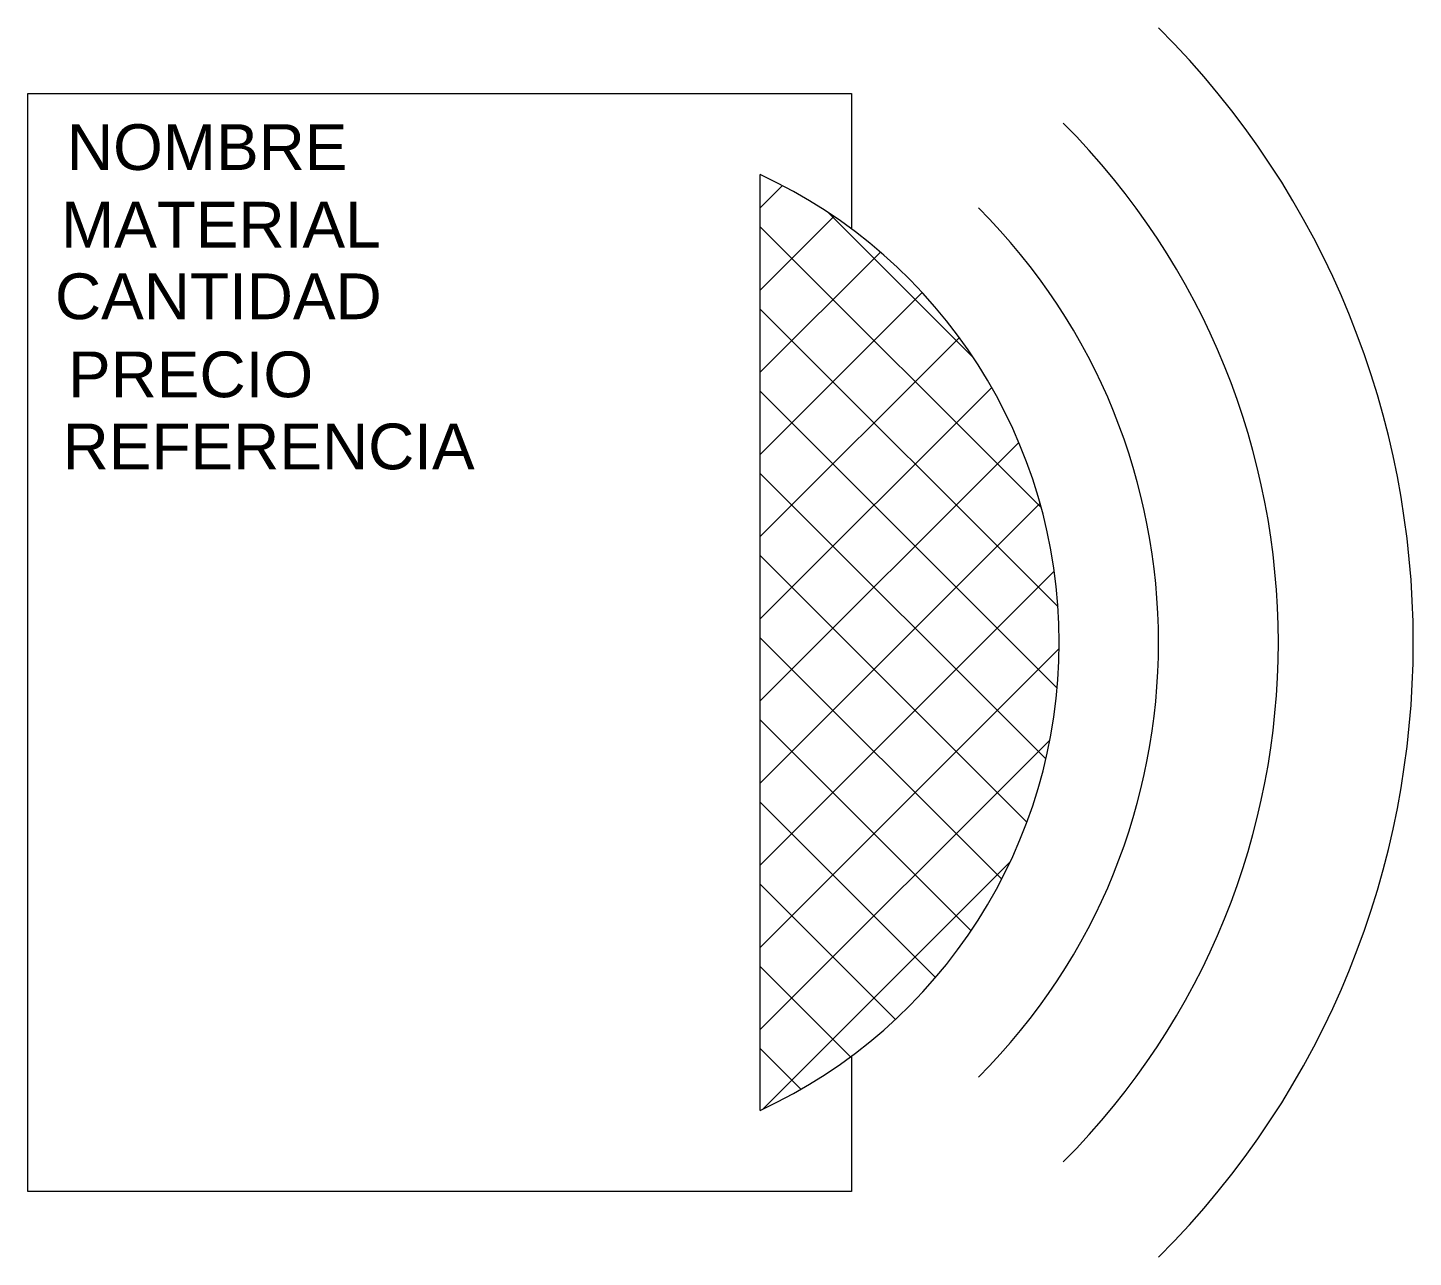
# Model space of a CAD drawing. Header units: centimetres. Extents: x 36.9 to 112.6, y 51.4 to 118.6.
import ezdxf

# ---------------------------------------------------------------- set-up
doc = ezdxf.new("R2010")
doc.units = ezdxf.units.CM
doc.styles.get("Standard").update_dxf_attribs({"font": 'arial.ttf'})

msp = doc.modelspace()

# ---------------------------------------------------------------- linework, layer by layer
for p, q in [((36.9, 114.997), (81.9, 114.997)), ((36.9, 54.997), (36.9, 114.997)), ((81.9, 114.997), (81.9, 107.594)), ((76.9, 110.568), (76.9, 59.426)), ((81.9, 62.401), (81.9, 54.997)), ((81.9, 54.997), (36.9, 54.997))]:
    msp.add_line(p, q)
at = {"linetype": 'Continuous'}
for p, q in [((76.9, 108.731), (78.131, 109.962)), ((76.9, 104.241), (80.938, 108.279)), ((88.568, 100.545), (80.622, 108.492)), ((92.27, 92.354), (76.9, 107.723)), ((76.9, 99.751), (83.478, 106.329)), ((76.9, 95.261), (85.761, 104.122)), ((93.179, 86.954), (76.9, 103.233)), ((76.9, 90.771), (87.791, 101.661)), ((76.9, 86.281), (89.557, 98.937)), ((93.137, 82.507), (76.9, 98.743)), ((76.9, 81.791), (91.039, 95.93)), ((92.519, 78.634), (76.9, 94.253)), ((76.9, 77.301), (92.201, 92.602)), ((91.482, 75.181), (76.9, 89.763)), ((76.9, 72.81), (92.977, 88.887)), ((90.105, 72.068), (76.9, 85.273)), ((76.9, 68.32), (93.245, 84.665)), ((88.434, 69.249), (76.9, 80.783)), ((76.9, 63.83), (92.739, 79.669)), ((86.495, 66.698), (76.9, 76.292)), ((77.062, 59.502), (90.569, 73.009)), ((84.299, 64.403), (76.9, 71.802)), ((81.85, 62.363), (76.9, 67.312)), ((79.137, 60.585), (76.9, 62.822))]:
    msp.add_line(p, q, dxfattribs=at)
for radius, start, end in [(47.511, 315, 45), (40.14, 315, 45), (28.173, 294.82053, 65.17947), (33.596, 315, 45)]:
    msp.add_arc((65.074, 84.997), radius, start, end)

# ---------------------------------------------------------------- texts
msp.add_attdef('NOMBRE', (39.042, 110.818), 'ParlanteCAD', height=2.5)
for tag, p, s, flags in [('MATERIAL', (38.715, 106.579), 'PlasticoCAD', 1), ('CANTIDAD', (38.389, 102.665), '1', 3), ('PRECIO', (39.102, 98.398), '150000', 9), ('REFERENCIA', (38.807, 94.46), 'ParlanteCADR', 5)]:
    msp.add_attdef(tag, p, s, height=2.5, dxfattribs=dict(flags=flags))

doc.saveas('drawing.dxf')
